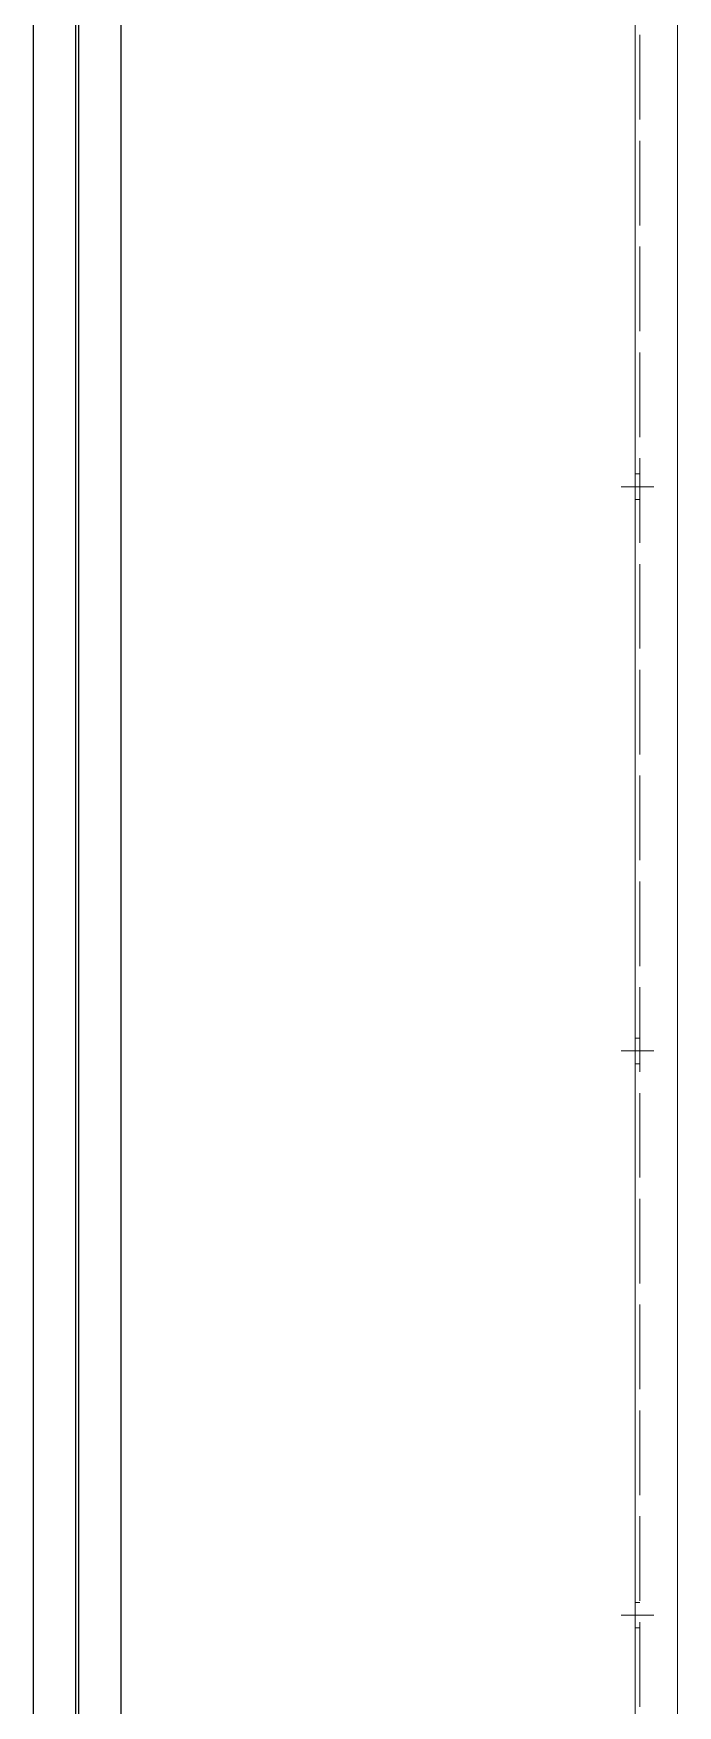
# Model space of a CAD drawing. Header units: millimetres. Extents: x 2913 to 35025, y 2470 to 25178.
# Drawn here: x 16490 to 16718, y 11046 to 11639 of the extents above; entities that cross this region are included whole.
import ezdxf

# ---------------------------------------------------------------- set-up
doc = ezdxf.new("R2010")
doc.units = ezdxf.units.MM
doc.linetypes.add('DASHED', pattern=[15, 12, -3])

# ---------------------------------------------------------------- blocks, each defined once
blk = doc.blocks.new('A$C66D76F0F')
at = {"color": 7, "lineweight": 13, "ltscale": 2.5}
for p, q in [((5, 2857.9), (5, 8.1)), ((20, 8.1), (20, 2758))]:
    blk.add_line(p, q, dxfattribs=at)
at = {"color": 7, "linetype": 'DASHED', "lineweight": 13, "ltscale": 2.5}
for p, q in [((6.6, 8.1), (6.6, 2857.9)), ((5, 707.5), (6.6, 707.5)), ((5, 698.5), (6.6, 698.5)), ((5, 507.5), (6.6, 507.5)), ((5, 498.5), (6.6, 498.5)), ((5, 307.5), (6.6, 307.5)), ((5, 298.5), (6.6, 298.5))]:
    blk.add_line(p, q, dxfattribs=at)
at = {"color": 7, "lineweight": 5}
for p, q in [((0, 703), (11.6, 703)), ((0, 503), (11.6, 503)), ((0, 303), (11.6, 303))]:
    blk.add_line(p, q, dxfattribs=at)
blk = doc.blocks.new('A$C30E44EA2')
for p, q in [((1085, 9.5), (1085, 2715.5)), ((1100, 9.5), (1100, 2715.5)), ((1100, 9.5), (1100, 2715.5))]:
    blk.add_line(p, q)
blk = doc.blocks.new('A$C1AFF22E1')
for p, q in [((1010.5, 0), (1010.5, 2966)), ((1025.5, 0), (1025.5, 2966))]:
    blk.add_line(p, q)
blk = doc.blocks.new('CT1')
at = {"color": 7}
for name, p in [('A$C66D76F0F', (875480.61, 212757.35)), ('A$C30E44EA2', (874187.61, 212752.85))]:
    blk.add_blockref(name, p, dxfattribs=at)
at = {"color": 2}
blk.add_blockref('A$C1AFF22E1', (874278.11, 212526.35), dxfattribs=at)
blk = doc.blocks.new('1')
at = {"lineweight": 5}
blk.add_blockref('CT1', (-858782.95, -201982.47), dxfattribs=at)

msp = doc.modelspace()

# ---------------------------------------------------------------- block references
msp.add_blockref('1', (0, 0))

doc.saveas('drawing.dxf')
